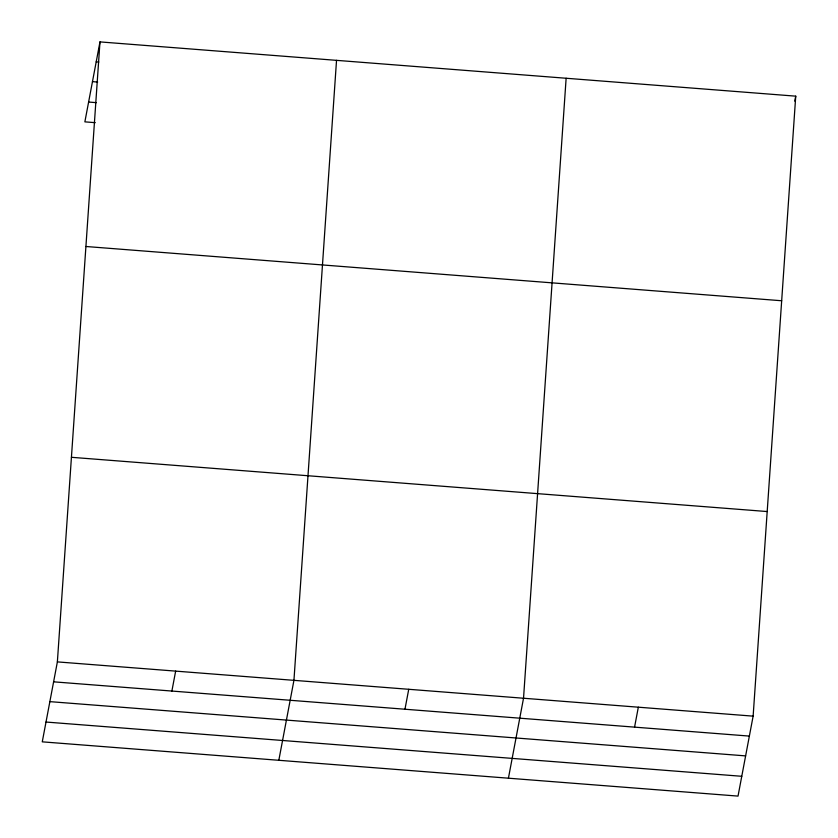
<?xml version="1.0" encoding="UTF-8"?>
<svg xmlns="http://www.w3.org/2000/svg" width="838" height="838" viewBox="0 0 838 838"><rect width="100%" height="100%" fill="white"/><g stroke="black" fill="none" stroke-linecap="round" stroke-linejoin="round"><path stroke-width="1.26" d="M57.372 661.894L99.973 41.9L795.733 96.16L753.132 716.144L738.027 796.1L42.267 741.84L57.372 661.894L753.132 716.144M336.53 60.346L293.939 680.341L278.824 760.286M566.132 78.248L523.53 698.243L508.425 778.198M99.973 41.9L84.868 121.856L95.26 122.662M171.884 691.046L175.655 671.112M404.964 709.231L408.735 689.286M634.565 727.133L638.336 707.199M794.791 101.147L795.733 96.16M96.202 61.834L98.8 62.043M92.463 81.642L97.658 82.051M88.608 102.047L96.401 102.655M85.916 246.498L781.676 300.758M71.429 457.297L767.189 511.547M53.611 681.828L749.371 736.089M49.861 701.636L745.631 755.886M46.006 722.042L741.777 776.292"/></g></svg>
